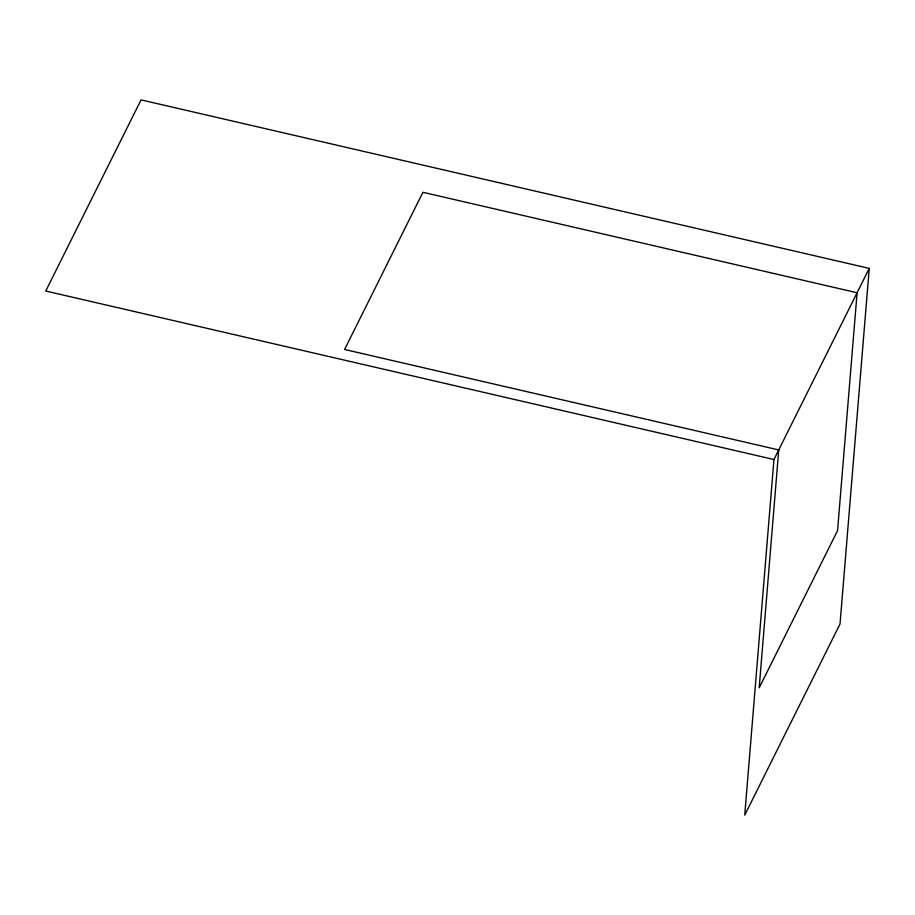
<?xml version="1.0" encoding="UTF-8"?>
<svg xmlns="http://www.w3.org/2000/svg" width="915" height="915" viewBox="0 0 915 915"><rect width="100%" height="100%" fill="white"/><g stroke="black" fill="none" stroke-linecap="round" stroke-linejoin="round"><path stroke-width="1.37" d="M773.953 459.524L744.73 815.116L840.027 623.984L869.25 268.392L141.047 99.884L45.75 291.016L773.953 459.524L869.25 268.392M778.734 449.94L759.187 687.817L837.557 530.631L857.103 292.754L422.936 192.287L344.578 349.473L778.734 449.94"/></g></svg>
